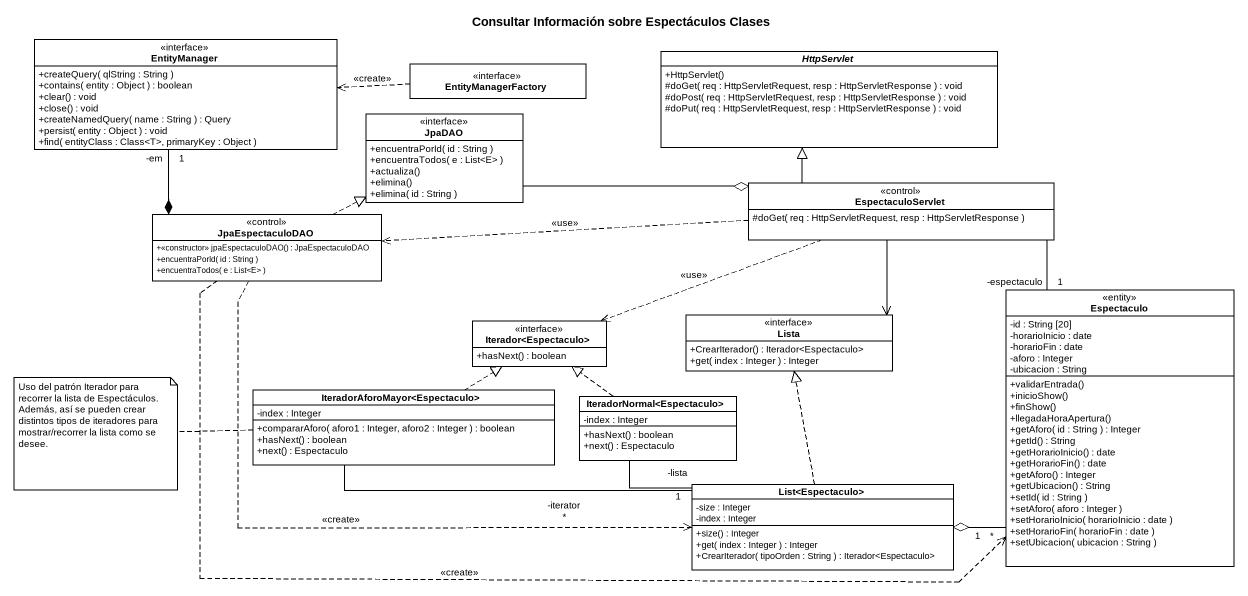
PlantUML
@startuml
title Consultar Información sobre Espectáculos Clases
hide circle
hide empty members
skinparam classAttributeIconSize 0
interface EntityManager {
  +createQuery( qlString : String )
  +contains( entity : Object ) : boolean
  +clear() : void
  +close() : void
  +createNamedQuery( name : String ) : Query
  +persist( entity : Object ) : void
  +find( entityClass : Class<T>, primaryKey : Object )
}
abstract class HttpServlet {
  +HttpServlet()
  #doGet( req : HttpServletRequest, resp : HttpServletResponse ) : void
  #doPost( req : HttpServletRequest, resp : HttpServletResponse ) : void
  #doPut( req : HttpServletRequest, resp : HttpServletResponse ) : void
}
interface EntityManagerFactory
interface JpaDAO {
  +encuentraPorId( id : String )
  +encuentraTodos( e : List<E> )
  +actualiza()
  +elimina()
  +elimina( id : String )
}
class JpaEspectaculoDAO <<control>> {
  +<<constructor>> jpaEspectaculoDAO() : JpaEspectaculoDAO
  +encuentraPorId( id : String )
  +encuentraTodos( e : List<E> )
}
class EspectaculoServlet <<control>> {
  #doGet( req : HttpServletRequest, resp : HttpServletResponse )
}
class Espectaculo <<entity>> {
  -id : String [20]
  -horarioInicio : date
  -horarioFin : date
  -aforo : Integer
  -ubicacion : String
  +validarEntrada()
  +inicioShow()
  +finShow()
  +llegadaHoraApertura()
  +getAforo( id : String ) : Integer
  +getId() : String
  +getHorarioInicio() : date
  +getHorarioFin() : date
  +getAforo() : Integer
  +getUbicacion() : String
  +setId( id : String )
  +setAforo( aforo : Integer )
  +setHorarioInicio( horarioInicio : date )
  +setHorarioFin( horarioFin : date )
  +setUbicacion( ubicacion : String )
}
interface "Iterador<Espectaculo>" as Iterador_Espectaculo {
  +hasNext() : boolean
}
interface Lista {
  +CrearIterador() : Iterador<Espectaculo>
  +get( index : Integer ) : Integer
}
class "IteradorAforoMayor<Espectaculo>" as IteradorAforoMayor {
  -index : Integer
  +compararAforo( aforo1 : Integer, aforo2 : Integer ) : boolean
  +hasNext() : boolean
  +next() : Espectaculo
}
class "IteradorNormal<Espectaculo>" as IteradorNormal_Espectaculo {
  -index : Integer
  +hasNext() : boolean
  +next() : Espectaculo
}
class "List<Espectaculo>" as List_Espectaculo {
  -size : Integer
  -index : Integer
  +size() : Integer
  +get( index : Integer ) : Integer
  +CrearIterador( tipoOrden : String ) : Iterador<Espectaculo>
}
EntityManagerFactory .left.> EntityManager : <<create>>
JpaEspectaculoDAO *-up- "-em\n1" EntityManager
JpaEspectaculoDAO .right.|> JpaDAO
JpaEspectaculoDAO .right.> Espectaculo : <<create>>
JpaEspectaculoDAO .right.> List_Espectaculo : <<create>>
EspectaculoServlet -up-|> HttpServlet
EspectaculoServlet o-left- JpaDAO
EspectaculoServlet .left.> JpaEspectaculoDAO : <<use>>
EspectaculoServlet -- "-espectaculo\n1" Espectaculo
EspectaculoServlet .left.> Iterador_Espectaculo : <<use>>
EspectaculoServlet --> Lista
IteradorAforoMayor .up.|> Iterador_Espectaculo
IteradorAforoMayor -right- List_Espectaculo
IteradorNormal_Espectaculo .up.|> Iterador_Espectaculo
IteradorNormal_Espectaculo "*\n-iterator" -right- "1\n-lista" List_Espectaculo
List_Espectaculo "1" o-right- "*" Espectaculo
List_Espectaculo .up.|> Lista
note left of IteradorAforoMayor
  Uso del patrón Iterador para recorrer la lista de Espectáculos.
  Además, así se pueden crear distintos tipos de iteradores para mostrar/recorrer la lista como se desee.
end note
@enduml
